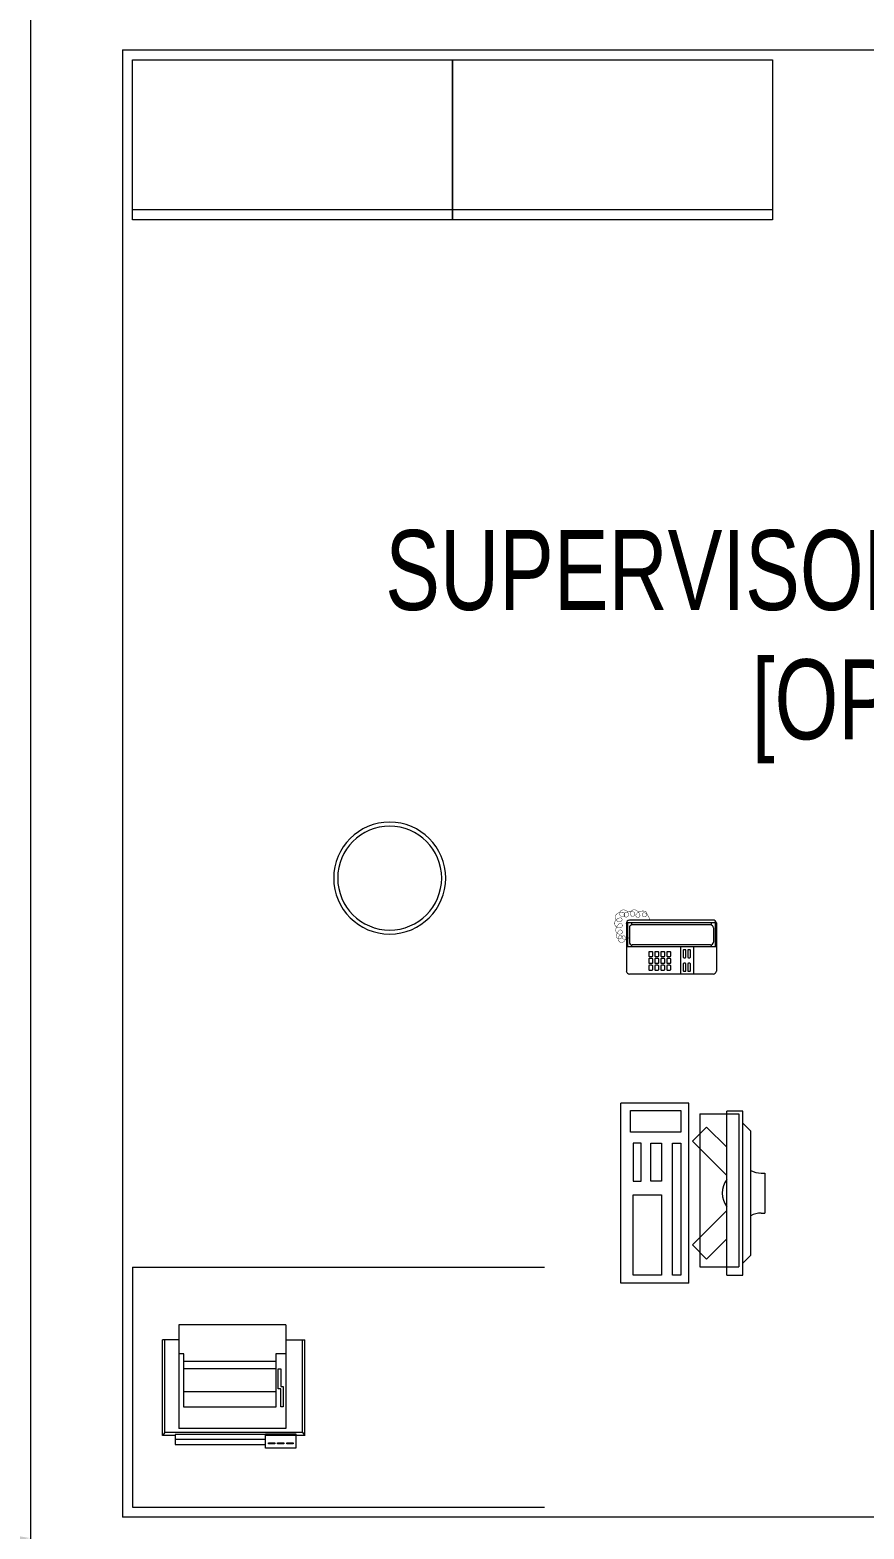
# Model space of a CAD drawing. Header units: millimetres. Extents: x -2143172 to 5255, y -610845 to 279739.
# Drawn here: x -1176535 to -1174450, y -591568 to -587818 of the extents above; entities that cross this region are included whole.
import ezdxf

# ---------------------------------------------------------------- set-up
doc = ezdxf.new("R2010")
doc.units = ezdxf.units.MM
doc.header["$LTSCALE"] = 30
doc.linetypes.add('HIDDEN', pattern=[9.525, 6.35, -3.175])
doc.layers.get('0').update_dxf_attribs({"lineweight": 5})
doc.layers.get('Defpoints').update_dxf_attribs({"lineweight": 5})
for name, color, linetype, lineweight in [('72_EGR_BASE_TEXT', 7, 'Continuous', 5), ('dims.', 152, 'Continuous', 5), ('LOADING', 163, 'Continuous', 5), ('Walls', 32, 'Continuous', 5)]:
    doc.layers.add(name, color=color, linetype=linetype, lineweight=lineweight)
doc.styles.add('SIMPLEX', font='SIMPLEX.shx', dxfattribs={"height": 150})
doc.styles.add('X3G_ENTITY_25868A', font='swisscl.ttf', dxfattribs={"height": 200})
doc.styles.add('X3G_ENTITY_258862', font='swisscl.ttf', dxfattribs={"height": 200})
doc.dimstyles.new('Buk', dxfattribs={"dimtxt": 150, "dimasz": 50, "dimexe": 20, "dimexo": 25, "dimgap": 20, "dimtad": 1, "dimdec": 0, "dimrnd": 5, "dimdsep": 46, "dimtxsty": 'SIMPLEX', "dimcen": 0, "dimdle": 20, "dimclrd": 256, "dimclre": 256, "dimclrt": 256, "dimadec": 0, "dimazin": 0, "dimtfac": 0.0075, "dimtdec": 0, "dimtmove": 1, "dimatfit": 2, "dimldrblk": 'ARCHTICK', "dimfxl": 1, "dimtolj": 1, "dimtzin": 0, "dimlwd": -1, "dimlwe": -1, "dimarcsym": 0})

# ---------------------------------------------------------------- blocks, each defined once
blk = doc.blocks.new('*D528')
at = {"layer": 'Defpoints', "color": 0, "transparency": 16777216}
for p in [(-1183584, -590948.1), (-1176534, -590948.1), (-1176534, -591590.9)]:
    blk.add_point(p, dxfattribs=at)
at = {"layer": 'dims.', "linetype": 'Continuous', "transparency": 16777216}
for p, q in [((-1183584, -590973.1), (-1183584, -591610.9)), ((-1176534, -590973.1), (-1176534, -591610.9))]:
    blk.add_line(p, q, dxfattribs=at)
at = {"layer": 'dims.', "transparency": 16777216}
blk.add_line((-1183534, -591590.9), (-1176584, -591590.9), dxfattribs=at)
for points in [[(-1183534, -591582.6), (-1183534, -591599.2), (-1183584, -591590.9)], [(-1176584, -591582.6), (-1176584, -591599.2), (-1176534, -591590.9)]]:
    blk.add_solid(points, dxfattribs=at)
at = {"layer": 'dims.', "transparency": 16777216, "insert": (-1180059, -591495.9), "char_height": 150, "attachment_point": 5, "style": 'SIMPLEX'}
blk.add_mtext('\\A1;7050', dxfattribs=at)
blk = doc.blocks.new('_ArchTick')
at = {"color": 0, "linetype": 'ByBlock', "const_width": 0.15}
blk.add_lwpolyline([(-0.5, -0.5), (0.5, 0.5)], dxfattribs=at)
blk = doc.blocks.new('ITCWLS1-P')
for p, q in [((-0.2651, 0.43, 0), (-0.3051, 0.43, 0)), ((-0.3051, 0.43, 0), (-0.3051, 0.02, 0)), ((-0.2651, 0.43, 0), (-0.2651, 0.02, 0)), ((-0.17, 0.45), (-0.17, 0)), ((-0.17, 0.45), (0, 0.45)), ((-0.1496, 0.4305), (-0.1291, 0.4305)), ((-0.1291, 0.4305), (-0.1291, 0.4089)), ((0, 0.45), (0, 0)), ((-0.3251, 0.38, 0), (-0.3051, 0.4, 0)), ((-0.3251, 0.38, 0), (-0.3251, 0.07, 0)), ((-0.3251, 0.07, 0), (-0.3051, 0.05, 0)), ((-0.3051, 0.02, 0), (-0.2651, 0.02, 0)), ((-0.17, 0), (0, 0))]:
    blk.add_line(p, q)
at = {"color": 8, "linetype": 'HIDDEN'}
for p, q in [((-0.197, 0.4094), (-0.295, 0.4094)), ((-0.295, 0.0264), (-0.295, 0.4094)), ((-0.197, 0.0264), (-0.197, 0.4094)), ((-0.197, 0.0264), (-0.295, 0.0264))]:
    blk.add_line(p, q, dxfattribs=at)
at = {"color": 1, "extrusion": (2.48281e-10, 3.18408e-10, -1)}
for p, q in [((-0.2651, 0.3395), (-0.2144, 0.3902)), ((-0.1791, 0.3548), (-0.2144, 0.3902)), ((-0.2651, 0.2688), (-0.1791, 0.3548))]:
    blk.add_line(p, q, dxfattribs=at)
at = {"color": 1}
for p, q in [((-0.3503, 0.275), (-0.3596, 0.275)), ((-0.3596, 0.175), (-0.3596, 0.275)), ((-0.3503, 0.175), (-0.3596, 0.175))]:
    blk.add_line(p, q, dxfattribs=at)
at = {"color": 1, "extrusion": (2.48281e-10, -3.18408e-10, -1)}
for p, q in [((-0.2651, 0.1812), (-0.1791, 0.0952)), ((-0.2651, 0.1105), (-0.2144, 0.0598)), ((-0.1791, 0.0952), (-0.2144, 0.0598))]:
    blk.add_line(p, q, dxfattribs=at)
blk.add_lwpolyline([(-0.1291, 0.4089), (-0.1291, 0.1), (-0.1496, 0.1), (-0.1496, 0.4305)])
for points in [[(-0.1019, 0.4305), (-0.0304, 0.4305), (-0.0304, 0.2294), (-0.1019, 0.2294)], [(-0.1019, 0.1954), (-0.0747, 0.1954), (-0.0747, 0.1), (-0.1019, 0.1)], [(-0.0304, 0.1954), (-0.0508, 0.1954), (-0.0508, 0.1), (-0.0304, 0.1)], [(-0.1496, 0.0727), (-0.0236, 0.0727), (-0.0236, 0.0182), (-0.1496, 0.0182)]]:
    blk.add_lwpolyline(points, close=True)
at = {"color": 250, "linetype": 'Continuous'}
for points in [[(-0.1496, 0.1), (-0.1496, 0.1), (-0.1496, 0.1), (-0.1496, 0.1), (-0.1496, 0.1), (-0.1496, 0.1), (-0.1496, 0.1), (-0.1496, 0.1), (-0.1496, 0.1)], [(-0.1496, 0.1), (-0.1496, 0.1), (-0.1496, 0.1), (-0.1496, 0.1), (-0.1496, 0.1), (-0.1496, 0.1), (-0.1496, 0.1), (-0.1496, 0.1), (-0.1496, 0.1), (-0.1496, 0.1), (-0.1496, 0.1), (-0.1496, 0.1), (-0.1496, 0.1), (-0.1496, 0.1), (-0.1496, 0.1), (-0.1496, 0.1), (-0.1496, 0.1), (-0.1496, 0.1)], [(-0.1496, 0.1), (-0.1496, 0.1), (-0.1496, 0.1), (-0.1496, 0.1), (-0.1496, 0.1), (-0.1496, 0.1), (-0.1496, 0.1), (-0.1496, 0.1), (-0.1496, 0.1), (-0.1496, 0.1)], [(-0.1496, 0.1), (-0.1496, 0.1), (-0.1496, 0.1), (-0.1496, 0.1), (-0.1496, 0.1), (-0.1496, 0.1), (-0.1496, 0.1)], [(-0.1496, 0.1), (-0.1496, 0.1), (-0.1496, 0.1), (-0.1496, 0.1), (-0.1496, 0.1), (-0.1496, 0.1), (-0.1496, 0.1), (-0.1496, 0.1), (-0.1496, 0.1), (-0.1496, 0.1)], [(-0.1496, 0.1), (-0.1496, 0.1), (-0.1496, 0.1), (-0.1496, 0.1), (-0.1496, 0.1), (-0.1496, 0.1), (-0.1496, 0.1), (-0.1496, 0.1), (-0.1496, 0.1), (-0.1496, 0.1), (-0.1496, 0.1), (-0.1496, 0.1), (-0.1496, 0.1), (-0.1496, 0.1), (-0.1496, 0.1)], [(-0.1496, 0.1), (-0.1496, 0.1), (-0.1496, 0.1), (-0.1496, 0.1), (-0.1496, 0.1), (-0.1496, 0.1), (-0.1496, 0.1), (-0.1496, 0.1), (-0.1496, 0.1), (-0.1496, 0.1)], [(-0.1496, 0.1), (-0.1496, 0.1), (-0.1496, 0.1), (-0.1496, 0.1), (-0.1496, 0.1), (-0.1496, 0.1), (-0.1496, 0.1), (-0.1496, 0.1), (-0.1496, 0.1), (-0.1496, 0.1)], [(-0.1496, 0.1), (-0.1496, 0.1), (-0.1496, 0.1), (-0.1496, 0.1), (-0.1496, 0.1), (-0.1496, 0.1), (-0.1496, 0.1), (-0.1496, 0.1), (-0.1496, 0.1), (-0.1496, 0.1), (-0.1496, 0.1), (-0.1496, 0.1), (-0.1496, 0.1), (-0.1496, 0.1), (-0.1496, 0.1), (-0.1496, 0.1), (-0.1496, 0.1), (-0.1496, 0.1), (-0.1496, 0.1), (-0.1496, 0.1), (-0.1496, 0.1), (-0.1496, 0.1), (-0.1496, 0.1), (-0.1496, 0.1), (-0.1496, 0.1), (-0.1496, 0.1), (-0.1496, 0.1), (-0.1496, 0.1), (-0.1496, 0.1), (-0.1496, 0.1), (-0.1496, 0.1), (-0.1496, 0.1), (-0.1496, 0.1), (-0.1496, 0.1), (-0.1496, 0.1), (-0.1496, 0.1), (-0.1496, 0.1), (-0.1496, 0.1), (-0.1496, 0.1), (-0.1496, 0.1), (-0.1496, 0.1), (-0.1496, 0.1), (-0.1496, 0.1), (-0.1496, 0.1), (-0.1496, 0.1), (-0.1496, 0.1), (-0.1496, 0.1), (-0.1496, 0.1), (-0.1496, 0.1), (-0.1496, 0.1), (-0.1496, 0.1), (-0.1496, 0.1), (-0.1496, 0.1), (-0.1496, 0.1)], [(-0.1496, 0.1), (-0.1496, 0.1), (-0.1496, 0.1), (-0.1496, 0.1), (-0.1496, 0.1), (-0.1496, 0.1), (-0.1496, 0.1), (-0.1496, 0.1), (-0.1496, 0.1), (-0.1496, 0.1), (-0.1496, 0.1), (-0.1496, 0.1), (-0.1496, 0.1), (-0.1496, 0.1), (-0.1496, 0.1), (-0.1496, 0.1), (-0.1496, 0.1), (-0.1496, 0.1), (-0.1496, 0.1), (-0.1496, 0.1), (-0.1496, 0.1), (-0.1496, 0.1), (-0.1496, 0.1), (-0.1496, 0.1), (-0.1496, 0.1), (-0.1496, 0.1), (-0.1496, 0.1), (-0.1496, 0.1), (-0.1496, 0.1), (-0.1496, 0.1), (-0.1496, 0.1), (-0.1496, 0.1), (-0.1496, 0.1), (-0.1496, 0.1), (-0.1496, 0.1), (-0.1496, 0.1), (-0.1496, 0.1), (-0.1496, 0.1), (-0.1496, 0.1), (-0.1496, 0.1), (-0.1496, 0.1), (-0.1496, 0.1), (-0.1496, 0.1), (-0.1496, 0.1), (-0.1496, 0.1), (-0.1496, 0.1), (-0.1496, 0.1), (-0.1496, 0.1), (-0.1496, 0.1), (-0.1496, 0.1), (-0.1496, 0.1), (-0.1496, 0.1), (-0.1496, 0.1), (-0.1496, 0.1), (-0.1496, 0.1), (-0.1496, 0.1), (-0.1496, 0.1), (-0.1496, 0.1), (-0.1496, 0.1), (-0.1496, 0.1), (-0.1496, 0.1), (-0.1496, 0.1), (-0.1496, 0.1), (-0.1496, 0.1), (-0.1496, 0.1), (-0.1496, 0.1), (-0.1496, 0.1), (-0.1496, 0.1), (-0.1496, 0.1), (-0.1496, 0.1), (-0.1496, 0.1), (-0.1496, 0.1), (-0.1496, 0.1), (-0.1496, 0.1), (-0.1496, 0.1), (-0.1496, 0.1), (-0.1496, 0.1), (-0.1496, 0.1), (-0.1496, 0.1), (-0.1496, 0.1), (-0.1496, 0.1), (-0.1496, 0.1), (-0.1496, 0.1), (-0.1496, 0.1), (-0.1496, 0.1), (-0.1496, 0.1), (-0.1496, 0.1), (-0.1496, 0.1), (-0.1496, 0.1)], [(-0.1496, 0.1), (-0.1496, 0.1), (-0.1496, 0.1), (-0.1496, 0.1), (-0.1496, 0.1), (-0.1496, 0.1), (-0.1496, 0.1), (-0.1496, 0.1), (-0.1496, 0.1), (-0.1496, 0.1), (-0.1496, 0.1), (-0.1496, 0.1)], [(-0.1496, 0.1), (-0.1496, 0.1), (-0.1496, 0.1), (-0.1496, 0.1), (-0.1496, 0.1), (-0.1496, 0.1), (-0.1496, 0.1)], [(-0.1496, 0.1), (-0.1496, 0.1), (-0.1496, 0.1), (-0.1496, 0.1), (-0.1496, 0.1), (-0.1496, 0.1), (-0.1496, 0.1), (-0.1496, 0.1), (-0.1496, 0.1), (-0.1496, 0.1), (-0.1496, 0.1), (-0.1496, 0.1), (-0.1496, 0.1), (-0.1496, 0.1), (-0.1496, 0.1), (-0.1496, 0.1), (-0.1496, 0.1)], [(-0.1496, 0.1), (-0.1496, 0.1), (-0.1496, 0.1), (-0.1496, 0.1), (-0.1496, 0.1), (-0.1496, 0.1), (-0.1496, 0.1), (-0.1496, 0.1), (-0.1496, 0.1), (-0.1496, 0.1), (-0.1496, 0.1), (-0.1496, 0.1), (-0.1496, 0.1), (-0.1496, 0.1), (-0.1496, 0.1), (-0.1496, 0.1), (-0.1496, 0.1), (-0.1496, 0.1), (-0.1496, 0.1), (-0.1496, 0.1), (-0.1496, 0.1), (-0.1496, 0.1), (-0.1496, 0.1), (-0.1496, 0.1), (-0.1496, 0.1), (-0.1496, 0.1), (-0.1496, 0.1), (-0.1496, 0.1), (-0.1496, 0.1), (-0.1496, 0.1), (-0.1496, 0.1), (-0.1496, 0.1), (-0.1496, 0.1), (-0.1496, 0.1), (-0.1496, 0.1), (-0.1496, 0.1), (-0.1496, 0.1), (-0.1496, 0.1), (-0.1496, 0.1), (-0.1496, 0.1), (-0.1496, 0.1), (-0.1496, 0.1), (-0.1496, 0.1), (-0.1496, 0.1), (-0.1496, 0.1), (-0.1496, 0.1), (-0.1496, 0.1), (-0.1496, 0.1), (-0.1496, 0.1), (-0.1496, 0.1), (-0.1496, 0.1), (-0.1496, 0.1), (-0.1496, 0.1), (-0.1496, 0.1), (-0.1496, 0.1), (-0.1496, 0.1), (-0.1496, 0.1), (-0.1496, 0.1), (-0.1496, 0.1), (-0.1496, 0.1), (-0.1496, 0.1), (-0.1496, 0.1), (-0.1496, 0.1), (-0.1496, 0.1), (-0.1496, 0.1), (-0.1496, 0.1), (-0.1496, 0.1), (-0.1496, 0.1), (-0.1496, 0.1), (-0.1496, 0.1), (-0.1496, 0.1), (-0.1496, 0.1), (-0.1496, 0.1), (-0.1496, 0.1), (-0.1496, 0.1), (-0.1496, 0.1), (-0.1496, 0.1), (-0.1496, 0.1), (-0.1496, 0.1), (-0.1496, 0.1), (-0.1496, 0.1), (-0.1496, 0.1), (-0.1496, 0.1), (-0.1496, 0.1), (-0.1496, 0.1), (-0.1496, 0.1), (-0.1496, 0.1), (-0.1496, 0.1), (-0.1496, 0.1), (-0.1496, 0.1), (-0.1496, 0.1), (-0.1496, 0.1), (-0.1496, 0.1), (-0.1496, 0.1), (-0.1496, 0.1), (-0.1496, 0.1), (-0.1496, 0.1), (-0.1496, 0.1), (-0.1496, 0.1), (-0.1496, 0.1), (-0.1496, 0.1), (-0.1496, 0.1), (-0.1496, 0.1), (-0.1496, 0.1), (-0.1496, 0.1), (-0.1496, 0.1), (-0.1496, 0.1), (-0.1496, 0.1), (-0.1496, 0.1), (-0.1496, 0.1), (-0.1496, 0.1)], [(-0.1496, 0.1), (-0.1496, 0.1), (-0.1496, 0.1), (-0.1496, 0.1), (-0.1496, 0.1), (-0.1496, 0.1), (-0.1496, 0.1), (-0.1496, 0.1)]]:
    blk.add_lwpolyline(points, dxfattribs=at)
for points in [[(-0.1496, 0.1), (-0.1496, 0.1), (-0.1496, 0.1), (-0.1496, 0.1), (-0.1496, 0.1), (-0.1496, 0.1), (-0.1496, 0.1), (-0.1496, 0.1), (-0.1496, 0.1), (-0.1496, 0.1), (-0.1496, 0.1), (-0.1496, 0.1), (-0.1496, 0.1), (-0.1496, 0.1), (-0.1496, 0.1), (-0.1496, 0.1), (-0.1496, 0.1), (-0.1496, 0.1), (-0.1496, 0.1), (-0.1496, 0.1), (-0.1496, 0.1), (-0.1496, 0.1), (-0.1496, 0.1), (-0.1496, 0.1), (-0.1496, 0.1), (-0.1496, 0.1), (-0.1496, 0.1), (-0.1496, 0.1), (-0.1496, 0.1), (-0.1496, 0.1), (-0.1496, 0.1), (-0.1496, 0.1), (-0.1496, 0.1), (-0.1496, 0.1), (-0.1496, 0.1), (-0.1496, 0.1), (-0.1496, 0.1), (-0.1496, 0.1), (-0.1496, 0.1), (-0.1496, 0.1), (-0.1496, 0.1), (-0.1496, 0.1), (-0.1496, 0.1), (-0.1496, 0.1), (-0.1496, 0.1), (-0.1496, 0.1), (-0.1496, 0.1), (-0.1496, 0.1), (-0.1496, 0.1), (-0.1496, 0.1), (-0.1496, 0.1), (-0.1496, 0.1), (-0.1496, 0.1), (-0.1496, 0.1), (-0.1496, 0.1), (-0.1496, 0.1), (-0.1496, 0.1), (-0.1496, 0.1), (-0.1496, 0.1), (-0.1496, 0.1), (-0.1496, 0.1), (-0.1496, 0.1), (-0.1496, 0.1), (-0.1496, 0.1), (-0.1496, 0.1), (-0.1496, 0.1), (-0.1496, 0.1), (-0.1496, 0.1), (-0.1496, 0.1), (-0.1496, 0.1), (-0.1496, 0.1), (-0.1496, 0.1), (-0.1496, 0.1), (-0.1496, 0.1), (-0.1496, 0.1), (-0.1496, 0.1), (-0.1496, 0.1), (-0.1496, 0.1), (-0.1496, 0.1), (-0.1496, 0.1), (-0.1496, 0.1), (-0.1496, 0.1), (-0.1496, 0.1), (-0.1496, 0.1), (-0.1496, 0.1), (-0.1496, 0.1), (-0.1496, 0.1), (-0.1496, 0.1), (-0.1496, 0.1), (-0.1496, 0.1), (-0.1496, 0.1), (-0.1496, 0.1), (-0.1496, 0.1), (-0.1496, 0.1), (-0.1496, 0.1), (-0.1496, 0.1), (-0.1496, 0.1), (-0.1496, 0.1), (-0.1496, 0.1), (-0.1496, 0.1), (-0.1496, 0.1), (-0.1496, 0.1), (-0.1496, 0.1), (-0.1496, 0.1), (-0.1496, 0.1), (-0.1496, 0.1), (-0.1496, 0.1), (-0.1496, 0.1), (-0.1496, 0.1), (-0.1496, 0.1), (-0.1496, 0.1), (-0.1496, 0.1), (-0.1496, 0.1), (-0.1496, 0.1), (-0.1496, 0.1), (-0.1496, 0.1), (-0.1496, 0.1), (-0.1496, 0.1), (-0.1496, 0.1), (-0.1496, 0.1), (-0.1496, 0.1), (-0.1496, 0.1), (-0.1496, 0.1), (-0.1496, 0.1), (-0.1496, 0.1), (-0.1496, 0.1), (-0.1496, 0.1), (-0.1496, 0.1), (-0.1496, 0.1), (-0.1496, 0.1), (-0.1496, 0.1), (-0.1496, 0.1), (-0.1496, 0.1), (-0.1496, 0.1), (-0.1496, 0.1), (-0.1496, 0.1), (-0.1496, 0.1), (-0.1496, 0.1), (-0.1496, 0.1), (-0.1496, 0.1), (-0.1496, 0.1), (-0.1496, 0.1), (-0.1496, 0.1), (-0.1496, 0.1), (-0.1496, 0.1), (-0.1496, 0.1), (-0.1496, 0.1), (-0.1496, 0.1), (-0.1496, 0.1), (-0.1496, 0.1), (-0.1496, 0.1), (-0.1496, 0.1), (-0.1496, 0.1), (-0.1496, 0.1), (-0.1496, 0.1), (-0.1496, 0.1), (-0.1496, 0.1), (-0.1496, 0.1), (-0.1496, 0.1), (-0.1496, 0.1), (-0.1496, 0.1), (-0.1496, 0.1), (-0.1496, 0.1), (-0.1496, 0.1), (-0.1496, 0.1), (-0.1496, 0.1), (-0.1496, 0.1), (-0.1496, 0.1), (-0.1496, 0.1), (-0.1496, 0.1), (-0.1496, 0.1), (-0.1496, 0.1), (-0.1496, 0.1), (-0.1496, 0.1), (-0.1496, 0.1), (-0.1496, 0.1), (-0.1496, 0.1), (-0.1496, 0.1), (-0.1496, 0.1), (-0.1496, 0.1), (-0.1496, 0.1), (-0.1496, 0.1), (-0.1496, 0.1), (-0.1496, 0.1), (-0.1496, 0.1), (-0.1496, 0.1), (-0.1496, 0.1), (-0.1496, 0.1), (-0.1496, 0.1), (-0.1496, 0.1), (-0.1496, 0.1), (-0.1496, 0.1), (-0.1496, 0.1), (-0.1496, 0.1), (-0.1496, 0.1), (-0.1496, 0.1), (-0.1496, 0.1), (-0.1496, 0.1), (-0.1496, 0.1), (-0.1496, 0.1), (-0.1496, 0.1), (-0.1496, 0.1), (-0.1496, 0.1), (-0.1496, 0.1), (-0.1496, 0.1), (-0.1496, 0.1), (-0.1496, 0.1), (-0.1496, 0.1), (-0.1496, 0.1), (-0.1496, 0.1), (-0.1496, 0.1), (-0.1496, 0.1), (-0.1496, 0.1), (-0.1496, 0.1), (-0.1496, 0.1), (-0.1496, 0.1), (-0.1496, 0.1), (-0.1496, 0.1), (-0.1496, 0.1), (-0.1496, 0.1), (-0.1496, 0.1), (-0.1496, 0.1), (-0.1496, 0.1), (-0.1496, 0.1), (-0.1496, 0.1), (-0.1496, 0.1), (-0.1496, 0.1), (-0.1496, 0.1), (-0.1496, 0.1), (-0.1496, 0.1), (-0.1496, 0.1), (-0.1496, 0.1), (-0.1496, 0.1), (-0.1496, 0.1), (-0.1496, 0.1), (-0.1496, 0.1), (-0.1496, 0.1), (-0.1496, 0.1), (-0.1496, 0.1), (-0.1496, 0.1), (-0.1496, 0.1), (-0.1496, 0.1), (-0.1496, 0.1), (-0.1496, 0.1), (-0.1496, 0.1), (-0.1496, 0.1), (-0.1496, 0.1), (-0.1496, 0.1), (-0.1496, 0.1), (-0.1496, 0.1), (-0.1496, 0.1), (-0.1496, 0.1), (-0.1496, 0.1), (-0.1496, 0.1), (-0.1496, 0.1), (-0.1496, 0.1), (-0.1496, 0.1), (-0.1496, 0.1), (-0.1496, 0.1), (-0.1496, 0.1), (-0.1496, 0.1), (-0.1496, 0.1), (-0.1496, 0.1), (-0.1496, 0.1), (-0.1496, 0.1), (-0.1496, 0.1), (-0.1496, 0.1), (-0.1496, 0.1), (-0.1496, 0.1), (-0.1496, 0.1), (-0.1496, 0.1), (-0.1496, 0.1), (-0.1496, 0.1), (-0.1496, 0.1), (-0.1496, 0.1), (-0.1496, 0.1), (-0.1496, 0.1)], [(-0.1496, 0.1), (-0.1496, 0.1), (-0.1496, 0.1), (-0.1496, 0.1), (-0.1496, 0.1), (-0.1496, 0.1), (-0.1496, 0.1), (-0.1496, 0.1), (-0.1496, 0.1), (-0.1496, 0.1), (-0.1496, 0.1), (-0.1496, 0.1), (-0.1496, 0.1), (-0.1496, 0.1), (-0.1496, 0.1), (-0.1496, 0.1), (-0.1496, 0.1), (-0.1496, 0.1), (-0.1496, 0.1), (-0.1496, 0.1), (-0.1496, 0.1), (-0.1496, 0.1), (-0.1496, 0.1), (-0.1496, 0.1), (-0.1496, 0.1), (-0.1496, 0.1), (-0.1496, 0.1), (-0.1496, 0.1), (-0.1496, 0.1), (-0.1496, 0.1), (-0.1496, 0.1), (-0.1496, 0.1), (-0.1496, 0.1), (-0.1496, 0.1), (-0.1496, 0.1), (-0.1496, 0.1), (-0.1496, 0.1), (-0.1496, 0.1), (-0.1496, 0.1), (-0.1496, 0.1), (-0.1496, 0.1), (-0.1496, 0.1), (-0.1496, 0.1), (-0.1496, 0.1), (-0.1496, 0.1), (-0.1496, 0.1), (-0.1496, 0.1), (-0.1496, 0.1), (-0.1496, 0.1), (-0.1496, 0.1), (-0.1496, 0.1), (-0.1496, 0.1), (-0.1496, 0.1), (-0.1496, 0.1), (-0.1496, 0.1), (-0.1496, 0.1), (-0.1496, 0.1), (-0.1496, 0.1), (-0.1496, 0.1), (-0.1496, 0.1), (-0.1496, 0.1), (-0.1496, 0.1), (-0.1496, 0.1), (-0.1496, 0.1), (-0.1496, 0.1), (-0.1496, 0.1), (-0.1496, 0.1), (-0.1496, 0.1), (-0.1496, 0.1), (-0.1496, 0.1), (-0.1496, 0.1), (-0.1496, 0.1), (-0.1496, 0.1), (-0.1496, 0.1), (-0.1496, 0.1), (-0.1496, 0.1), (-0.1496, 0.1), (-0.1496, 0.1), (-0.1496, 0.1), (-0.1496, 0.1), (-0.1496, 0.1), (-0.1496, 0.1), (-0.1496, 0.1), (-0.1496, 0.1), (-0.1496, 0.1), (-0.1496, 0.1), (-0.1496, 0.1), (-0.1496, 0.1), (-0.1496, 0.1), (-0.1496, 0.1), (-0.1496, 0.1), (-0.1496, 0.1), (-0.1496, 0.1), (-0.1496, 0.1), (-0.1496, 0.1), (-0.1496, 0.1), (-0.1496, 0.1), (-0.1496, 0.1), (-0.1496, 0.1), (-0.1496, 0.1), (-0.1496, 0.1), (-0.1496, 0.1), (-0.1496, 0.1), (-0.1496, 0.1), (-0.1496, 0.1), (-0.1496, 0.1), (-0.1496, 0.1), (-0.1496, 0.1), (-0.1496, 0.1), (-0.1496, 0.1), (-0.1496, 0.1), (-0.1496, 0.1), (-0.1496, 0.1), (-0.1496, 0.1), (-0.1496, 0.1), (-0.1496, 0.1), (-0.1496, 0.1), (-0.1496, 0.1), (-0.1496, 0.1), (-0.1496, 0.1), (-0.1496, 0.1), (-0.1496, 0.1), (-0.1496, 0.1), (-0.1496, 0.1), (-0.1496, 0.1), (-0.1496, 0.1), (-0.1496, 0.1), (-0.1496, 0.1), (-0.1496, 0.1), (-0.1496, 0.1), (-0.1496, 0.1), (-0.1496, 0.1), (-0.1496, 0.1), (-0.1496, 0.1), (-0.1496, 0.1), (-0.1496, 0.1), (-0.1496, 0.1), (-0.1496, 0.1), (-0.1496, 0.1), (-0.1496, 0.1), (-0.1496, 0.1), (-0.1496, 0.1), (-0.1496, 0.1), (-0.1496, 0.1), (-0.1496, 0.1), (-0.1496, 0.1), (-0.1496, 0.1), (-0.1496, 0.1), (-0.1496, 0.1), (-0.1496, 0.1), (-0.1496, 0.1), (-0.1496, 0.1), (-0.1496, 0.1), (-0.1496, 0.1), (-0.1496, 0.1), (-0.1496, 0.1), (-0.1496, 0.1), (-0.1496, 0.1), (-0.1496, 0.1), (-0.1496, 0.1), (-0.1496, 0.1), (-0.1496, 0.1), (-0.1496, 0.1), (-0.1496, 0.1), (-0.1496, 0.1), (-0.1496, 0.1), (-0.1496, 0.1), (-0.1496, 0.1), (-0.1496, 0.1), (-0.1496, 0.1), (-0.1496, 0.1), (-0.1496, 0.1), (-0.1496, 0.1), (-0.1496, 0.1), (-0.1496, 0.1), (-0.1496, 0.1), (-0.1496, 0.1), (-0.1496, 0.1), (-0.1496, 0.1), (-0.1496, 0.1), (-0.1496, 0.1), (-0.1496, 0.1), (-0.1496, 0.1), (-0.1496, 0.1), (-0.1496, 0.1), (-0.1496, 0.1), (-0.1496, 0.1), (-0.1496, 0.1), (-0.1496, 0.1), (-0.1496, 0.1), (-0.1496, 0.1), (-0.1496, 0.1), (-0.1496, 0.1), (-0.1496, 0.1), (-0.1496, 0.1), (-0.1496, 0.1), (-0.1496, 0.1), (-0.1496, 0.1), (-0.1496, 0.1), (-0.1496, 0.1), (-0.1496, 0.1), (-0.1496, 0.1), (-0.1496, 0.1), (-0.1496, 0.1), (-0.1496, 0.1), (-0.1496, 0.1), (-0.1496, 0.1), (-0.1496, 0.1), (-0.1496, 0.1), (-0.1496, 0.1), (-0.1496, 0.1), (-0.1496, 0.1), (-0.1496, 0.1), (-0.1496, 0.1)], [(-0.1496, 0.1), (-0.1496, 0.1), (-0.1496, 0.1), (-0.1496, 0.1), (-0.1496, 0.1), (-0.1496, 0.1), (-0.1496, 0.1), (-0.1496, 0.1), (-0.1496, 0.1), (-0.1496, 0.1), (-0.1496, 0.1), (-0.1496, 0.1), (-0.1496, 0.1), (-0.1496, 0.1), (-0.1496, 0.1), (-0.1496, 0.1), (-0.1496, 0.1), (-0.1496, 0.1), (-0.1496, 0.1), (-0.1496, 0.1), (-0.1496, 0.1), (-0.1496, 0.1), (-0.1496, 0.1), (-0.1496, 0.1), (-0.1496, 0.1), (-0.1496, 0.1), (-0.1496, 0.1), (-0.1496, 0.1), (-0.1496, 0.1), (-0.1496, 0.1), (-0.1496, 0.1), (-0.1496, 0.1), (-0.1496, 0.1), (-0.1496, 0.1), (-0.1496, 0.1), (-0.1496, 0.1), (-0.1496, 0.1), (-0.1496, 0.1), (-0.1496, 0.1), (-0.1496, 0.1), (-0.1496, 0.1), (-0.1496, 0.1), (-0.1496, 0.1), (-0.1496, 0.1), (-0.1496, 0.1), (-0.1496, 0.1), (-0.1496, 0.1), (-0.1496, 0.1), (-0.1496, 0.1), (-0.1496, 0.1), (-0.1496, 0.1), (-0.1496, 0.1), (-0.1496, 0.1), (-0.1496, 0.1), (-0.1496, 0.1), (-0.1496, 0.1), (-0.1496, 0.1), (-0.1496, 0.1), (-0.1496, 0.1), (-0.1496, 0.1), (-0.1496, 0.1), (-0.1496, 0.1), (-0.1496, 0.1), (-0.1496, 0.1), (-0.1496, 0.1), (-0.1496, 0.1), (-0.1496, 0.1), (-0.1496, 0.1), (-0.1496, 0.1), (-0.1496, 0.1), (-0.1496, 0.1), (-0.1496, 0.1), (-0.1496, 0.1), (-0.1496, 0.1), (-0.1496, 0.1), (-0.1496, 0.1), (-0.1496, 0.1), (-0.1496, 0.1), (-0.1496, 0.1), (-0.1496, 0.1), (-0.1496, 0.1), (-0.1496, 0.1), (-0.1496, 0.1), (-0.1496, 0.1), (-0.1496, 0.1), (-0.1496, 0.1), (-0.1496, 0.1), (-0.1496, 0.1), (-0.1496, 0.1), (-0.1496, 0.1), (-0.1496, 0.1), (-0.1496, 0.1), (-0.1496, 0.1), (-0.1496, 0.1), (-0.1496, 0.1), (-0.1496, 0.1), (-0.1496, 0.1), (-0.1496, 0.1), (-0.1496, 0.1), (-0.1496, 0.1), (-0.1496, 0.1), (-0.1496, 0.1), (-0.1496, 0.1), (-0.1496, 0.1), (-0.1496, 0.1), (-0.1496, 0.1), (-0.1496, 0.1), (-0.1496, 0.1), (-0.1496, 0.1), (-0.1496, 0.1), (-0.1496, 0.1), (-0.1496, 0.1), (-0.1496, 0.1), (-0.1496, 0.1), (-0.1496, 0.1), (-0.1496, 0.1), (-0.1496, 0.1), (-0.1496, 0.1), (-0.1496, 0.1), (-0.1496, 0.1), (-0.1496, 0.1), (-0.1496, 0.1), (-0.1496, 0.1), (-0.1496, 0.1), (-0.1496, 0.1), (-0.1496, 0.1), (-0.1496, 0.1), (-0.1496, 0.1), (-0.1496, 0.1), (-0.1496, 0.1), (-0.1496, 0.1), (-0.1496, 0.1), (-0.1496, 0.1), (-0.1496, 0.1), (-0.1496, 0.1), (-0.1496, 0.1), (-0.1496, 0.1), (-0.1496, 0.1), (-0.1496, 0.1), (-0.1496, 0.1), (-0.1496, 0.1), (-0.1496, 0.1), (-0.1496, 0.1), (-0.1496, 0.1), (-0.1496, 0.1), (-0.1496, 0.1), (-0.1496, 0.1), (-0.1496, 0.1), (-0.1496, 0.1), (-0.1496, 0.1), (-0.1496, 0.1), (-0.1496, 0.1), (-0.1496, 0.1), (-0.1496, 0.1), (-0.1496, 0.1), (-0.1496, 0.1), (-0.1496, 0.1), (-0.1496, 0.1), (-0.1496, 0.1), (-0.1496, 0.1), (-0.1496, 0.1), (-0.1496, 0.1), (-0.1496, 0.1), (-0.1496, 0.1), (-0.1496, 0.1), (-0.1496, 0.1), (-0.1496, 0.1), (-0.1496, 0.1), (-0.1496, 0.1), (-0.1496, 0.1), (-0.1496, 0.1), (-0.1496, 0.1), (-0.1496, 0.1), (-0.1496, 0.1), (-0.1496, 0.1), (-0.1496, 0.1), (-0.1496, 0.1), (-0.1496, 0.1), (-0.1496, 0.1), (-0.1496, 0.1), (-0.1496, 0.1), (-0.1496, 0.1), (-0.1496, 0.1), (-0.1496, 0.1), (-0.1496, 0.1), (-0.1496, 0.1), (-0.1496, 0.1), (-0.1496, 0.1), (-0.1496, 0.1), (-0.1496, 0.1), (-0.1496, 0.1), (-0.1496, 0.1), (-0.1496, 0.1), (-0.1496, 0.1), (-0.1496, 0.1), (-0.1496, 0.1), (-0.1496, 0.1), (-0.1496, 0.1), (-0.1496, 0.1), (-0.1496, 0.1), (-0.1496, 0.1), (-0.1496, 0.1), (-0.1496, 0.1), (-0.1496, 0.1), (-0.1496, 0.1), (-0.1496, 0.1), (-0.1496, 0.1), (-0.1496, 0.1), (-0.1496, 0.1), (-0.1496, 0.1), (-0.1496, 0.1), (-0.1496, 0.1), (-0.1496, 0.1), (-0.1496, 0.1), (-0.1496, 0.1), (-0.1496, 0.1), (-0.1496, 0.1), (-0.1496, 0.1), (-0.1496, 0.1)]]:
    blk.add_lwpolyline(points, close=True, dxfattribs=at)
at = {"color": 1}
for centre, radius, start, end in [((-0.3503, 0.325), 0.05, 270, 300.3093), ((-0.3089, 0.225), 0.0556, 321.9431, 38.0569), ((-0.3503, 0.125), 0.05, 59.6907, 90)]:
    blk.add_arc(centre, radius, start, end, dxfattribs=at)
blk = doc.blocks.new('ITPPLT2C-P')
at = {"color": 0}
for p, q in [((0, 0), (0, -0.2262)), ((0.0252, 0), (0, 0)), ((0.0139, 0), (0.0139, -0.2262)), ((0.0252, 0), (0.0139, 0)), ((0.0229, 0.0318), (0.2618, 0.0318)), ((0.0304, 0.0256), (0.0229, 0.0318)), ((0.0229, 0), (0.0229, 0.0318)), ((0.0252, -0.2262), (0.0252, 0)), ((0.0304, -0.3182), (0.0304, 0.0256)), ((0.0304, 0.0256), (0.2618, 0.0256)), ((0.2618, -0.0096), (0.2618, 0.0318)), ((0.0401, -0.2769), (0.0401, -0.0096)), ((0.3, -0.0096), (0.0401, -0.0096)), ((0.0939, -0.2515), (0.0939, -0.0222)), ((0.0939, -0.0222), (0.2274, -0.0222)), ((0.1321, -0.2515), (0.1321, -0.0222)), ((0.1894, -0.2515), (0.1894, -0.0222)), ((0.2082, -0.2515), (0.2082, -0.0222)), ((0.2274, -0.0222), (0.2274, -0.0096)), ((0.3, -0.2769), (0.3, -0.0096)), ((-0.0091, -0.2262), (0.0267, -0.2262)), ((-0.0091, -0.3023), (-0.0091, -0.2262)), ((-0.0087, -0.2262), (0.0236, -0.2262)), ((-0.0087, -0.3023), (-0.0087, -0.2262)), ((0, -0.2262), (0.0252, -0.2262)), ((0.0023, -0.2495), (0.0023, -0.2334)), ((0.0023, -0.2334), (0.0045, -0.2334)), ((0.0045, -0.2495), (0.0023, -0.2495)), ((0.0023, -0.2721), (0.0023, -0.2562)), ((0.0023, -0.2562), (0.0045, -0.2562)), ((0.0045, -0.2334), (0.0045, -0.2495)), ((0.0045, -0.2562), (0.0045, -0.2721)), ((0.0139, -0.2262), (0.0252, -0.2262)), ((0.0236, -0.2262), (0.0236, -0.3023)), ((0.0267, -0.2262), (0.0267, -0.3023)), ((0.2274, -0.2515), (0.0939, -0.2515)), ((0.1395, -0.2575), (0.19, -0.2575)), ((0.1395, -0.2641), (0.1395, -0.2575)), ((0.19, -0.2575), (0.19, -0.2641)), ((0.2274, -0.2769), (0.2274, -0.2515)), ((0.0045, -0.2721), (0.0023, -0.2721)), ((0.0023, -0.295), (0.0023, -0.2793)), ((0.0023, -0.2793), (0.0045, -0.2793)), ((0.0045, -0.295), (0.0023, -0.295)), ((0.0045, -0.2793), (0.0045, -0.295)), ((0.3, -0.2769), (0.0401, -0.2769)), ((0.0947, -0.2701), (0.0947, -0.2641)), ((0.0947, -0.2641), (0.1395, -0.2641)), ((0.1457, -0.2701), (0.0947, -0.2701)), ((0.19, -0.2641), (0.1457, -0.2641)), ((0.1457, -0.2641), (0.1457, -0.2701)), ((0.2618, -0.2769), (0.2618, -0.3246)), ((0.0267, -0.3023), (-0.0091, -0.3023)), ((0.0236, -0.3023), (-0.0087, -0.3023)), ((0.0229, -0.3246), (0.0229, -0.3023)), ((0.0304, -0.3182), (0.0229, -0.3246)), ((0.0229, -0.3246), (0.2618, -0.3246)), ((0.0304, -0.3182), (0.2618, -0.3182))]:
    blk.add_line(p, q, dxfattribs=at)
blk = doc.blocks.new('DM20079-P')
at = {"color": 0}
for p, q in [((-0.0686, 0.217), (-0.0686, 0.008)), ((-0.0616, 0.225), (0.0594, 0.225)), ((-0.0616, 0.225), (-0.0616, 0)), ((-0.0616, 0.222), (-0.0016, 0.222)), ((-0.0616, 0.212), (-0.0565, 0.212)), ((-0.0566, 0.2105), (-0.0566, 0.0145)), ((-0.0496, 0.2175), (-0.0136, 0.2175)), ((-0.0068, 0.212), (-0.0016, 0.212)), ((-0.0066, 0.2105), (-0.0066, 0.0145)), ((-0.0016, 0.225), (-0.0016, 0)), ((0.0664, 0.217), (0.0664, 0.008)), ((-0.0016, 0.1675), (0.0664, 0.1675)), ((-0.0016, 0.135), (0.0664, 0.135)), ((-0.0616, 0.013), (-0.0565, 0.013)), ((-0.0616, 0.003), (-0.0016, 0.003)), ((-0.0594, 0), (0.0594, 0)), ((-0.0496, 0.0075), (-0.0136, 0.0075)), ((-0.0068, 0.013), (-0.0016, 0.013))]:
    blk.add_line(p, q, dxfattribs=at)
for points in [[(0.0074, 0.1605, 0.414214), (0.0054, 0.1585), (0.0054, 0.1555, 0.414214), (0.0074, 0.1535), (0.0234, 0.1535, 0.414214), (0.0254, 0.1555), (0.0254, 0.1585, 0.414214), (0.0234, 0.1605)], [(0.0574, 0.1535, 0.414214), (0.0594, 0.1555), (0.0594, 0.1585, 0.414214), (0.0574, 0.1605), (0.0414, 0.1605, 0.414214), (0.0394, 0.1585), (0.0394, 0.1555, 0.414214), (0.0414, 0.1535)], [(0.0234, 0.142, 0.414214), (0.0254, 0.144), (0.0254, 0.147, 0.414214), (0.0234, 0.149), (0.0074, 0.149, 0.414214), (0.0054, 0.147), (0.0054, 0.144, 0.414214), (0.0074, 0.142)], [(0.0574, 0.142, 0.414214), (0.0594, 0.144), (0.0594, 0.147, 0.414214), (0.0574, 0.149), (0.0414, 0.149, 0.414214), (0.0394, 0.147), (0.0394, 0.144, 0.414214), (0.0414, 0.142)], [(0.0104, 0.103, 0.414214), (0.0124, 0.101), (0.0204, 0.101, 0.414214), (0.0224, 0.103), (0.0224, 0.109, 0.414214), (0.0204, 0.111), (0.0124, 0.111, 0.414214), (0.0104, 0.109)], [(0.0104, 0.088, 0.414214), (0.0124, 0.086), (0.0204, 0.086, 0.414214), (0.0224, 0.088), (0.0224, 0.094, 0.414214), (0.0204, 0.096), (0.0124, 0.096, 0.414214), (0.0104, 0.094)], [(0.0104, 0.073, 0.414214), (0.0124, 0.071), (0.0204, 0.071, 0.414214), (0.0224, 0.073), (0.0224, 0.079, 0.414214), (0.0204, 0.081), (0.0124, 0.081, 0.414214), (0.0104, 0.079)], [(0.0274, 0.103, 0.414214), (0.0294, 0.101), (0.0374, 0.101, 0.414214), (0.0394, 0.103), (0.0394, 0.109, 0.414214), (0.0374, 0.111), (0.0294, 0.111, 0.414214), (0.0274, 0.109)], [(0.0274, 0.088, 0.414214), (0.0294, 0.086), (0.0374, 0.086, 0.414214), (0.0394, 0.088), (0.0394, 0.094, 0.414214), (0.0374, 0.096), (0.0294, 0.096, 0.414214), (0.0274, 0.094)], [(0.0274, 0.073, 0.414214), (0.0294, 0.071), (0.0374, 0.071, 0.414214), (0.0394, 0.073), (0.0394, 0.079, 0.414214), (0.0374, 0.081), (0.0294, 0.081, 0.414214), (0.0274, 0.079)], [(0.0444, 0.103, 0.414214), (0.0464, 0.101), (0.0544, 0.101, 0.414214), (0.0564, 0.103), (0.0564, 0.109, 0.414214), (0.0544, 0.111), (0.0464, 0.111, 0.414214), (0.0444, 0.109)], [(0.0444, 0.088, 0.414214), (0.0464, 0.086), (0.0544, 0.086, 0.414214), (0.0564, 0.088), (0.0564, 0.094, 0.414214), (0.0544, 0.096), (0.0464, 0.096, 0.414214), (0.0444, 0.094)], [(0.0444, 0.073, 0.414214), (0.0464, 0.071), (0.0544, 0.071, 0.414214), (0.0564, 0.073), (0.0564, 0.079, 0.414214), (0.0544, 0.081), (0.0464, 0.081, 0.414214), (0.0444, 0.079)], [(0.0104, 0.058, 0.414214), (0.0124, 0.056), (0.0204, 0.056, 0.414214), (0.0224, 0.058), (0.0224, 0.064, 0.414214), (0.0204, 0.066), (0.0124, 0.066, 0.414214), (0.0104, 0.064)], [(0.0274, 0.058, 0.414214), (0.0294, 0.056), (0.0374, 0.056, 0.414214), (0.0394, 0.058), (0.0394, 0.064, 0.414214), (0.0374, 0.066), (0.0294, 0.066, 0.414214), (0.0274, 0.064)], [(0.0444, 0.058, 0.414214), (0.0464, 0.056), (0.0544, 0.056, 0.414214), (0.0564, 0.058), (0.0564, 0.064, 0.414214), (0.0544, 0.066), (0.0464, 0.066, 0.414214), (0.0444, 0.064)]]:
    blk.add_lwpolyline(points, format="xyb", close=True, dxfattribs=at)
at = {"color": 0, "const_width": 0.001}
blk.add_lwpolyline([(-0.0686, 0.059, 0.184574), (-0.0861, 0.0478, 1.44364), (-0.0769, 0.0452, 0.837915), (-0.0907, 0.0465, 0.30536), (-0.0835, 0.0248, 1.584726), (-0.0815, 0.034, 0.253153), (-0.094, 0.0228, 0.874198), (-0.0776, 0.0142, 0.915253), (-0.0897, 0.0168, 0.223821), (-0.0874, -0.0011, 1.703343), (-0.0796, 0.005, 0.588962), (-0.0934, -0.0114, 0.717795), (-0.0769, -0.0108, 0.983104), (-0.0875, -0.0075, 0.326362), (-0.0815, -0.0259, 0.758716), (-0.0657, -0.0134, 0.906186), (-0.0743, -0.016, 0.189488), (-0.067, -0.0272, 0.7948), (-0.0506, -0.0127, 1.223996), (-0.0585, -0.0193, 0.072149), (-0.0473, -0.0259, 0.645886), (-0.0341, -0.0134, 1.366917), (-0.042, -0.0193, 0.078415), (-0.0315, -0.0246, 0.723006), (-0.0229, -0.0127, 1.105484), (-0.0289, -0.018, 0.327892), (-0.017, -0.0193, 0.446638), (-0.0144, -0.0068, 0.327263), (-0.0269, -0.0029, 1.240441), (-0.0229, -0.0094, 0.611307), (-0.0278, 0.0075)], format="xyb", dxfattribs=at)
at = {"color": 0}
for centre, radius, start, end in [((-0.0605, 0.217), 0.00813, 97.9633, 179.6649), ((-0.0496, 0.2105), 0.007, 90, 180), ((-0.0136, 0.2105), 0.007, 0, 90), ((0.0582, 0.217), 0.00813, 0.3351, 82.0367), ((-0.0605, 0.008), 0.00813, 180.3351, 277.9633), ((-0.0496, 0.0145), 0.007, 180, 270), ((-0.0136, 0.0145), 0.007, 270, 0), ((0.0582, 0.008), 0.00813, 277.9633, 359.6649)]:
    blk.add_arc(centre, radius, start, end, dxfattribs=at)
blk = doc.blocks.new('WM00001-P')
blk.add_circle((0, 0), 0.14)
at = {"color": 8}
blk.add_circle((0, 0), 0.13, dxfattribs=at)
blk = doc.blocks.new('GF21027-P')
at = {"color": 0}
for p, q in [((0.4, 0.4), (-0.4, 0.4)), ((-0.4, 0.4), (-0.4, 0)), ((0.4, 0), (0.4, 0.4)), ((-0.4, 0.025), (0.4, 0.025)), ((-0.4, 0), (0.4, 0))]:
    blk.add_line(p, q, dxfattribs=at)

msp = doc.modelspace()

# ---------------------------------------------------------------- linework, layer by layer
at = {"layer": 'LOADING'}
msp.add_line((-1176279, -590913.1, 0.1), (-1175249, -590913.1, 0.1), dxfattribs=at)
at = {"layer": 'LOADING', "elevation": 0.1}
msp.add_lwpolyline([(-1176279, -590913.1), (-1176279, -591513.1), (-1175249, -591513.1)], dxfattribs=at)
at = {"layer": 'Walls'}
for p, q in [((-1176534, -587118.1, 0.1), (-1176534, -594618.1, 0.1)), ((-1176534, -587118.1, 0.1), (-1176534, -594618.1, 0.1)), ((-1176304, -587868.1, 0.1), (-1176304, -591538.1, 0.1)), ((-1176304, -587868.1, 0.1), (-1172664, -587868.1, 0.1)), ((-1172664, -591538.1, 0.1), (-1176304, -591538.1, 0.1))]:
    msp.add_line(p, q, dxfattribs=at)

# ---------------------------------------------------------------- block references
at = {"layer": 'LOADING', "extrusion": (-7.77426e-06, -8.17011e-07, 1), "xscale": -1000.000000000002, "zscale": 1000.000000000002}
for name, p, yscale, rotation in [('GF21027-P', (-1175879, -588293.1, 9.7), 1000.000000000004, 359.9985892354244), ('GF21027-P', (-1175079, -588293.2, 9.7), 1000.000000000004, 359.9985892354244), ('WM00001-P', (-1175635.8, -589939.8, 9.7), 1000.000000000005, 347.9985892354696)]:
    msp.add_blockref(name, p, dxfattribs=dict(at, yscale=yscale, rotation=rotation))
at = {"layer": 'LOADING', "extrusion": (9.34116e-11, 8.17187e-07, -1), "xscale": -1000.000000000002, "yscale": 1000.000000000002, "zscale": 1000.000000000002, "rotation": 89.99999999840024}
msp.add_blockref('DM20079-P', (1175044.1, -590113.5, -0.6), dxfattribs=at)
at = {"layer": 'LOADING', "extrusion": (2.20203e-06, -2.34751e-05, 1), "xscale": 1000.000000000001, "yscale": 1000.000000000001, "zscale": 1000.000000000001, "rotation": 179.9985892363079}
msp.add_blockref('ITCWLS1-P', (-1175057.7, -590502.7, 11.4), dxfattribs=at)
at = {"layer": 'LOADING', "extrusion": (-8.17187e-07, -1.1992e-18, -1), "xscale": -1000.000000000003, "yscale": 1000.000000000004, "zscale": 1000.000000000003, "rotation": 270.000000006743}
msp.add_blockref('ITPPLT2C-P', (1176172.3, -591357, 0.8), dxfattribs=at)

# ---------------------------------------------------------------- texts
at = {"layer": '72_EGR_BASE_TEXT', "extrusion": (8.17011e-07, -7.77426e-06, 1), "insert": (-1174482.4, -589069.1, 0.1), "char_height": 200, "attachment_point": 2, "text_direction": (1, 0, -1e-06), "style": 'X3G_ENTITY_258862'}
msp.add_mtext("SUPERVISOR'S OFFICE", dxfattribs=at)
at = {"layer": '72_EGR_BASE_TEXT', "insert": (-1174257.7, -589392.5, 0.1), "char_height": 200, "attachment_point": 2, "style": 'X3G_ENTITY_25868A'}
msp.add_mtext('[OPDG05]', dxfattribs=at)

# ---------------------------------------------------------------- dimensions: what is measured, and where the dimension line sits
at = {"layer": 'dims.'}
dim = msp.add_linear_dim(base=(-1176534, -591590.9, 0.1), p1=(-1183584, -590948.1, 0.1), p2=(-1176534, -590948.1, 0.1), dimstyle='Buk', dxfattribs=at)
dim.commit()
dim.dimension.update_dxf_attribs({"geometry": '*D528', "text_midpoint": (-1180059, -591495.9, 0.1)})

doc.saveas('drawing.dxf')
